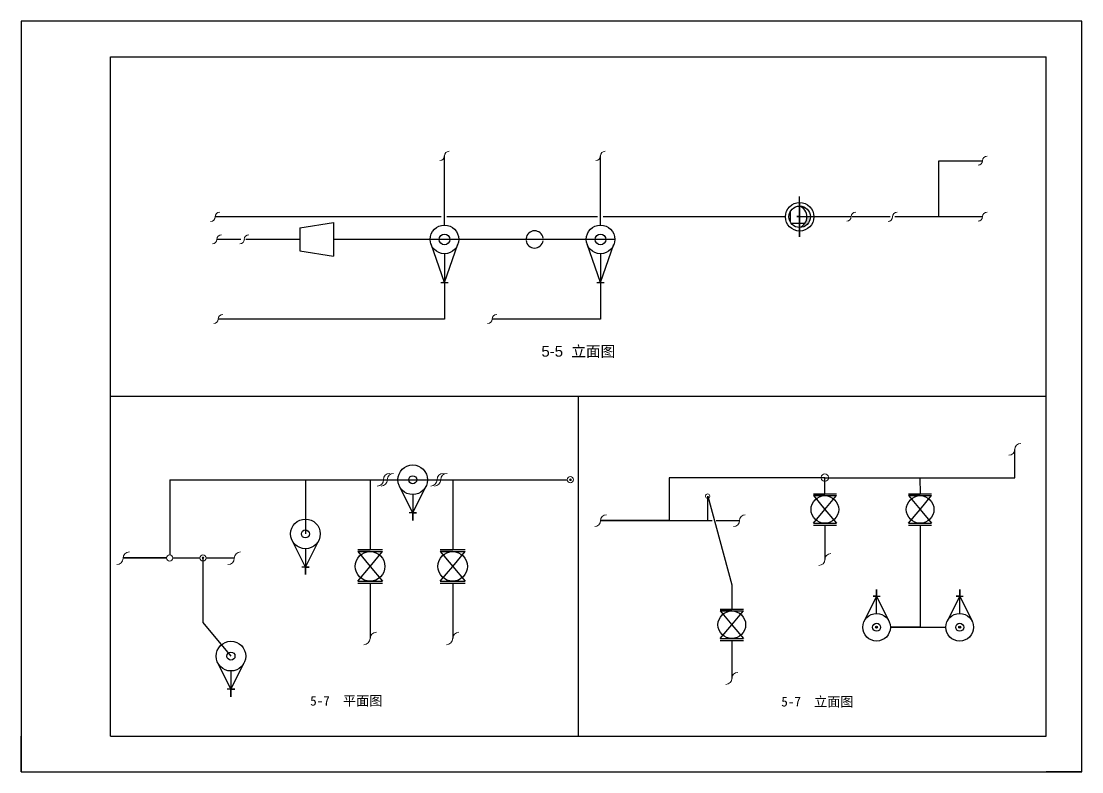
# Model space of a CAD drawing. Header units: millimetres. Extents: x 331 to 1502, y -104 to 227.
# Drawn here: x 1205.4 to 1502.4, y -103.7 to 106.3 of the extents above; entities that cross this region are included whole.
import ezdxf

# ---------------------------------------------------------------- set-up
doc = ezdxf.new("R2010")
doc.units = ezdxf.units.MM
doc.header["$LTSCALE"] = 0.05
doc.header["$MEASUREMENT"] = 0
for name, color, linetype, lineweight in [('图层1', 7, 'Continuous', 15), ('文字', 7, 'Continuous', 15), ('管线', 7, 'Continuous', 30)]:
    doc.layers.add(name, color=color, linetype=linetype, lineweight=lineweight)
doc.styles.get("Standard").update_dxf_attribs({"font": 'arial.ttf'})

# ---------------------------------------------------------------- blocks, each defined once
blk = doc.blocks.new('12')
for centre, start, end in [((45.07, 169.44), 90, 180), ((42.52, 169.44), 270.2091, 0.2091)]:
    blk.add_arc(centre, 1.28, start, end)

msp = doc.modelspace()

# ---------------------------------------------------------------- hatches: boundary and pattern name
h = msp.add_hatch()
h.set_pattern_fill('ANGLE', color=256)
h.set_pattern_definition([(0, (861.9826, -117.911), (0, 6.985), [5.08, -1.905]), (90, (861.9826, -117.911), (-6.985, 4e-16), [5.08, -1.905])])
h.paths.add_polyline_path([(1423.39, 48.53, 0.680866), (1423.39, 54.53, 0.414214), (1420.39, 51.53, 0.414214)])
h = msp.add_hatch(color=256)
h.dxf.hatch_style = 1
h.paths.add_polyline_path([(1423.39, 54.53, -0.304448), (1425.43, 51.57), (1426.39, 51.57, 0.409999)], flags=16)
h.paths.add_polyline_path([(1426.39, 51.53, 0.414214), (1423.39, 54.53, -0.680866), (1423.39, 48.53, 0.414214)])
h = msp.add_hatch(color=256)
h.dxf.hatch_style = 1
h.paths.add_polyline_path([(1445.22, -63.31, 1), (1444.65, -63.31, 1)])
h = msp.add_hatch(color=256)
h.dxf.hatch_style = 1
h.paths.add_polyline_path([(1468.49, -63.31, 1), (1467.92, -63.31, 1)])
at = {"layer": '图层1'}
h = msp.add_hatch(color=256, dxfattribs=at)
h.dxf.hatch_style = 1
h.paths.add_polyline_path([(1359.44, -22.05, 1), (1358.94, -22.05, 1)])
h = msp.add_hatch(color=256, dxfattribs=at)
h.dxf.hatch_style = 1
h.paths.add_polyline_path([(1256.54, -43.92, 1), (1256.05, -43.92, 1)])

# ---------------------------------------------------------------- linework, layer by layer
for p, q in [((1205.4, 106.25), (1205.4, 96.25)), ((1423.39, 45.93), (1423.39, 57.22)), ((1423.39, 51.53), (1423.39, 55.53)), ((1423.39, 55.53), (1423.39, 45.93)), ((1419.39, 51.53), (1417.39, 51.53)), ((1423.39, 51.57), (1422.64, 51.57)), ((1422.64, 51.57), (1425.6, 51.57)), ((1427.39, 51.57), (1429.39, 51.57)), ((1283.38, 48.42), (1292.83, 49.92)), ((1283.38, 48.42), (1283.38, 41.98)), ((1292.83, 49.92), (1292.83, 40.48)), ((1283.38, 41.98), (1292.83, 40.48)), ((1323.93, 33.12), (1320.16, 43.88)), ((1323.93, 33.12), (1327.71, 43.88)), ((1367.62, 33.12), (1363.84, 43.88)), ((1367.62, 33.12), (1371.39, 43.88)), ((1323.93, 41.2), (1323.93, 31.91)), ((1367.62, 41.2), (1367.62, 31.91)), ((1322.93, 33.12), (1324.93, 33.12)), ((1323.93, 33.12), (1323.43, 33.12)), ((1366.62, 33.12), (1368.62, 33.12)), ((1367.62, 33.12), (1367.12, 33.12)), ((1492.4, 1.25), (1230.4, 1.25)), ((1361.4, 1.25), (1361.4, -93.75)), ((1315.03, -31.34), (1311.32, -23.9)), ((1315.03, -31.34), (1318.75, -23.9)), ((1315.03, -26.2), (1315.03, -31.34)), ((1427.22, -25.97), (1433.67, -25.97)), ((1430.45, -26.49), (1427.22, -26.49)), ((1427.22, -26.49), (1433.67, -26.49)), ((1427.22, -26.49), (1430.45, -30.36)), ((1430.45, -30.36), (1433.67, -26.49)), ((1453.9, -25.97), (1460.35, -25.97)), ((1457.13, -26.49), (1453.9, -26.49)), ((1453.9, -26.49), (1460.35, -26.49)), ((1453.9, -26.49), (1457.13, -30.36)), ((1457.13, -30.36), (1460.35, -26.49)), ((1316.07, -31.34), (1314, -31.34)), ((1315.03, -31.34), (1315.03, -33.41)), ((1315.03, -33.41), (1315.03, -31.34)), ((1315.03, -31.34), (1315.73, -31.34)), ((1315.73, -31.34), (1316.07, -31.34)), ((1427.22, -34.23), (1430.45, -30.36)), ((1430.45, -30.36), (1433.67, -34.23)), ((1453.9, -34.23), (1457.13, -30.36)), ((1457.13, -30.36), (1460.35, -34.23)), ((1427.22, -34.23), (1433.67, -34.23)), ((1427.22, -34.75), (1433.67, -34.75)), ((1453.9, -34.23), (1460.35, -34.23)), ((1453.9, -34.75), (1460.35, -34.75)), ((1284.99, -46.48), (1281.28, -39.05)), ((1284.99, -46.48), (1288.71, -39.05)), ((1284.99, -41.35), (1284.99, -46.48)), ((1299.63, -41.57), (1306.54, -41.57)), ((1322.76, -41.57), (1329.68, -41.57)), ((1303.09, -42.12), (1299.63, -42.12)), ((1299.63, -42.12), (1306.54, -42.12)), ((1299.63, -42.12), (1303.09, -46.27)), ((1303.09, -46.27), (1306.54, -42.12)), ((1326.22, -42.12), (1322.76, -42.12)), ((1322.76, -42.12), (1329.68, -42.12)), ((1322.76, -42.12), (1326.22, -46.27)), ((1326.22, -46.27), (1329.68, -42.12)), ((1286.03, -46.48), (1283.96, -46.48)), ((1284.99, -46.48), (1284.99, -48.56)), ((1284.99, -48.56), (1284.99, -46.48)), ((1284.99, -46.48), (1285.68, -46.48)), ((1285.68, -46.48), (1286.03, -46.48)), ((1299.63, -50.42), (1303.09, -46.27)), ((1303.09, -46.27), (1306.54, -50.42)), ((1322.76, -50.42), (1326.22, -46.27)), ((1326.22, -46.27), (1329.68, -50.42)), ((1299.63, -50.42), (1306.54, -50.42)), ((1322.76, -50.42), (1329.68, -50.42)), ((1299.63, -50.97), (1306.54, -50.97)), ((1322.76, -50.97), (1329.68, -50.97)), ((1444.93, -54.65), (1444.93, -52.71)), ((1444.93, -52.71), (1444.93, -54.65)), ((1468.21, -54.65), (1468.21, -52.71)), ((1468.21, -52.71), (1468.21, -54.65)), ((1444.93, -54.65), (1441.47, -61.58)), ((1444.29, -54.65), (1443.97, -54.65)), ((1443.97, -54.65), (1445.9, -54.65)), ((1444.93, -54.65), (1444.29, -54.65)), ((1444.93, -59.44), (1444.93, -54.65)), ((1444.93, -54.65), (1448.4, -61.58)), ((1468.21, -54.65), (1464.74, -61.58)), ((1467.56, -54.65), (1467.24, -54.65)), ((1467.24, -54.65), (1469.17, -54.65)), ((1468.21, -54.65), (1467.56, -54.65)), ((1468.21, -59.44), (1468.21, -54.65)), ((1468.21, -54.65), (1471.67, -61.58)), ((1401.17, -58.23), (1407.62, -58.23)), ((1404.39, -58.75), (1401.17, -58.75)), ((1401.17, -58.75), (1407.62, -58.75)), ((1401.17, -58.75), (1404.39, -62.62)), ((1404.39, -62.62), (1407.62, -58.75)), ((1401.17, -66.5), (1404.39, -62.62)), ((1404.39, -62.62), (1407.62, -66.5)), ((1401.17, -66.5), (1407.62, -66.5)), ((1401.17, -67.01), (1407.62, -67.01)), ((1264.14, -80.68), (1260.43, -73.25)), ((1264.14, -80.68), (1267.86, -73.25)), ((1264.14, -75.54), (1264.14, -80.68)), ((1265.18, -80.68), (1263.11, -80.68)), ((1264.14, -80.68), (1264.14, -82.76)), ((1264.14, -82.76), (1264.14, -80.68)), ((1264.14, -80.68), (1264.83, -80.68)), ((1264.83, -80.68), (1265.18, -80.68)), ((1205.4, -103.75), (1205.4, -93.75)), ((1205.4, -103.75), (1230.4, -103.75)), ((1502.4, -103.75), (1492.4, -103.75))]:
    msp.add_line(p, q)
at = {"lineweight": 30}
for p, q in [((1230.4, -93.75), (1230.4, 96.25)), ((1230.4, 96.25), (1492.4, 96.25)), ((1492.4, -93.75), (1492.4, 96.25)), ((1230.4, -93.75), (1492.4, -93.75))]:
    msp.add_line(p, q, dxfattribs=at)
msp.add_lwpolyline([(1205.4, -103.75), (1502.4, -103.75), (1502.4, 106.25), (1205.4, 106.25)], close=True)
for centre, radius in [((1423.39, 51.53), 4), ((1423.39, 51.53), 3), ((1323.93, 45.2), 4), ((1367.62, 45.2), 4), ((1323.93, 45.2), 1.5), ((1367.62, 45.2), 1.5), ((1315.03, -22.05), 4.15), ((1315.03, -22.05), 1.12), ((1430.45, -30.36), 3.87), ((1457.13, -30.36), 3.87), ((1284.99, -37.2), 4.15), ((1284.99, -37.2), 1.12), ((1303.09, -46.27), 4.15), ((1326.22, -46.27), 4.15), ((1404.39, -62.62), 3.87), ((1444.93, -63.31), 3.87), ((1444.93, -63.31), 1.12), ((1468.21, -63.31), 3.87), ((1468.21, -63.31), 1.12), ((1444.93, -63.31), 0.283), ((1468.21, -63.31), 0.283), ((1264.14, -71.4), 4.15), ((1264.14, -71.4), 1.12)]:
    msp.add_circle(centre, radius)
for centre, radius, start, end in [((1422.21, 51.53), 3.22, 291.5007, 68.4993), ((1349.16, 45.2), 2.41, 8.386, 173.1492), ((1349.16, 45.2), 2.41, 186.8508, 351.614)]:
    msp.add_arc(centre, radius, start, end)
at = {"layer": '图层1'}
for centre, radius in [((1359.19, -22.05), 0.875), ((1359.19, -22.05), 0.248), ((1246.99, -43.92), 0.875), ((1256.3, -43.92), 0.875), ((1256.3, -43.92), 0.248)]:
    msp.add_circle(centre, radius, dxfattribs=at)
for centre, radius, start, end in [((1430.45, -21.46), 1.04, 7.9307, 171.7576), ((1430.45, -21.46), 1.04, 189.6649, 261.9796), ((1430.45, -21.46), 1.04, 280.0439, 349.2273), ((1397.62, -26.63), 0.615, 291.5418, 246.1267)]:
    msp.add_arc(centre, radius, start, end, dxfattribs=at)
at = {"layer": '管线'}
for p, q in [((1323.93, 49.2), (1323.93, 68.56)), ((1367.62, 49.2), (1367.62, 68.56)), ((1462.32, 51.57), (1462.32, 67.22)), ((1462.32, 67.22), (1474.63, 67.22)), ((1323.04, 51.53), (1259.72, 51.53)), ((1366.76, 51.53), (1324.61, 51.53)), ((1419.39, 51.53), (1368.33, 51.53)), ((1423.39, 51.57), (1437.59, 51.57)), ((1438.11, 51.57), (1448.76, 51.57)), ((1450.01, 51.57), (1474.63, 51.57)), ((1266.9, 45.2), (1260.21, 45.2)), ((1283.38, 45.2), (1268.32, 45.2)), ((1371.62, 45.2), (1292.83, 45.2)), ((1323.93, 31.91), (1323.93, 22.91)), ((1367.62, 31.91), (1367.62, 22.91)), ((1323.93, 22.91), (1260.58, 22.91)), ((1367.62, 22.91), (1337.28, 22.91)), ((1483.65, -21.46), (1483.65, -13.55)), ((1246.99, -22.05), (1358.31, -22.05)), ((1246.99, -22.05), (1246.99, -43.05)), ((1284.99, -22.05), (1284.99, -37.2)), ((1303.09, -22.05), (1303.09, -41.57)), ((1326.22, -22.05), (1326.22, -41.57)), ((1430.45, -21.46), (1386.87, -21.46)), ((1386.87, -21.46), (1386.87, -33.49)), ((1430.45, -25.97), (1430.45, -21.46)), ((1430.45, -21.46), (1483.65, -21.46)), ((1457.05, -21.46), (1457.13, -25.97)), ((1397.65, -33.49), (1397.65, -26.63)), ((1397.65, -26.63), (1404.39, -51.43)), ((1367.64, -33.49), (1398.87, -33.48)), ((1386.87, -33.49), (1367.64, -33.49)), ((1400.02, -33.48), (1406.52, -33.48)), ((1430.45, -34.75), (1430.44, -44.37)), ((1457.13, -34.75), (1457.13, -63.31)), ((1246.11, -43.92), (1233.93, -43.92)), ((1233.93, -43.92), (1246.11, -43.92)), ((1247.86, -43.92), (1255.42, -43.92)), ((1256.3, -43.92), (1256.3, -61.99)), ((1257.17, -43.92), (1265.06, -43.92)), ((1303.09, -50.97), (1303.09, -66.38)), ((1326.22, -50.97), (1326.22, -66.38)), ((1404.39, -51.43), (1404.39, -58.23)), ((1256.3, -61.99), (1264.14, -71.4)), ((1457.13, -63.31), (1448.81, -63.31)), ((1448.81, -63.31), (1464.33, -63.31)), ((1404.39, -67.01), (1404.39, -77.64))]:
    msp.add_line(p, q, dxfattribs=at)

# ---------------------------------------------------------------- block references
at = {"layer": '图层1'}
for p in [(1280.13, -100.87), (1323.82, -100.87), (1430.83, -102.21), (1215.92, -117.91), (1394.03, -117.86), (1405.61, -117.91), (1430.83, -117.86), (1216.41, -124.23), (1224.08, -124.24), (1216.78, -146.53), (1293.48, -146.53)]:
    msp.add_blockref('12', p, dxfattribs=at)
for p, xscale, yscale, zscale in [((1427.1, -232.32), 1.291165437479937, 1.291165437479937, 1.291165437479937), ((1246.27, -256.41), 1.383198989039958, 1.383198989039958, 1.383198989039958), ((1247.35, -256.41), 1.383198989039958, 1.383198989039958, 1.383198989039958), ((1261.29, -256.41), 1.383198989039958, 1.383198989039958, 1.383198989039958), ((1262.3, -256.41), 1.383198989039958, 1.383198989039958, 1.383198989039958), ((1311.08, -252.26), 1.291165437479937, 1.291165437479937, 1.291165437479937), ((1349.98, -252.26), 1.291165437479937, 1.291165437479937, 1.291165437479937), ((1173.35, -278.37), 1.383198989039958, 1.383198989039958, 1.383198989039958), ((1204.48, -278.37), 1.383198989039958, 1.383198989039958, 1.383198989039958), ((1373.89, -263.14), 1.291165437479937, 1.291165437479937, 1.291165437479937), ((1242.51, -300.83), 1.383198989039958, 1.383198989039958, 1.383198989039958), ((1265.64, -300.83), 1.383198989039958, 1.383198989039958, 1.383198989039958), ((1347.84, -296.41), 1.291165437479937, 1.291165437479937, 1.291165437479937)]:
    msp.add_blockref('12', p, dxfattribs=dict(at, xscale=xscale, yscale=yscale, zscale=zscale))

# ---------------------------------------------------------------- texts
at = {"layer": '文字', "attachment_point": 5}
for s, width, gutter_width, insert, char_height in [('5-5  {\\fSimSun|b0|i0|c134|p2;立面图}', 297, 12.5, (1361.4, 13.73), 3), ('{\\fSimSun|b0|i0|c134|p2;5-7  平面图}', 133.65, 11.25, (1296.43, -84.04), 2.7), ('{\\fSimSun|b0|i0|c134|p2;5-7  立面图}', 133.65, 11.25, (1428.36, -84.27), 2.7)]:
    msp.add_mtext_dynamic_manual_height_columns(s, width=width, gutter_width=gutter_width, heights=[0], dxfattribs=dict(at, insert=insert, char_height=char_height))

doc.saveas('drawing.dxf')
